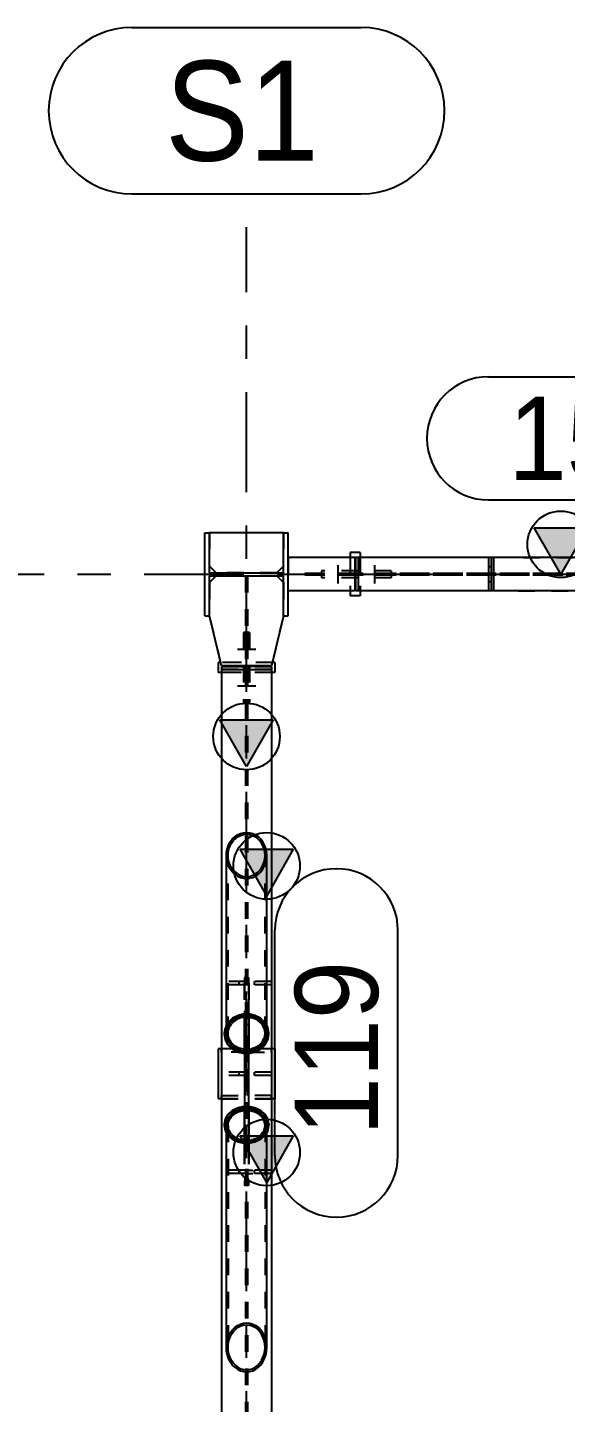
# Model space of a CAD drawing. Header units: millimetres. Extents: x 0 to 594, y 0 to 420.
# Drawn here: x 519.82 to 535.99, y 91.15 to 132.45 of the extents above; entities that cross this region are included whole.
import ezdxf

# ---------------------------------------------------------------- set-up
doc = ezdxf.new("R2010")
doc.units = ezdxf.units.MM
doc.header["$MEASUREMENT"] = 0
for name, pattern in [('XKITLINE00', [0]), ('XKITLINE02', [4, 2, -2]), ('XKITLINE03', [6, 3, -1, 1, -1]), ('XKITLINE04', [3, 0.5, -0.5, 0.5, -0.5, 0.5, -0.5])]:
    doc.linetypes.add(name, pattern=pattern)
for name, color, linetype in [('grid', 7, 'Continuous'), ('mark', 7, 'Continuous'), ('part1', 7, 'Continuous')]:
    doc.layers.add(name, color=color, linetype=linetype)
doc.styles.add('STYLE_1', font='arial.ttf', dxfattribs={"height": 0.2})

# ---------------------------------------------------------------- blocks, each defined once
blk = doc.blocks.new('*D3907')
at = {"layer": 'mark', "color": 1, "linetype": 'XKITLINE00'}
for p, q in [((1700.109, 1661.11), (1706.872, 1661.11)), ((1700.109, 1657.41), (1706.872, 1657.41)), ((1704.339, 1654.677), (1706.872, 1657.41)), ((1706.872, 1657.41), (1706.872, 1657.41))]:
    blk.add_line(p, q, dxfattribs=at)
for centre, start, end in [((1700.109, 1659.26), 90, -90), ((1706.872, 1659.26), -90, 90)]:
    blk.add_arc(centre, 1.85, start, end, dxfattribs=at)
at = {"layer": 'mark', "color": 1, "style": 'STYLE_1', "width": 0.9}
blk.add_text('155', height=2.5, dxfattribs=at).set_placement((1700.709, 1658.01))
blk = doc.blocks.new('*D3909')
at = {"layer": 'part1', "color": 2, "linetype": 'XKITLINE04'}
for p, q in [((1700.266, 1655.677), (1697.162, 1655.677)), ((1700.106, 1655.677), (1700.106, 1654.677)), ((1700.266, 1655.205), (1700.266, 1655.677)), ((1704.106, 1655.677), (1701.002, 1655.677)), ((1701.162, 1655.677), (1703.946, 1655.677)), ((1703.946, 1655.205), (1703.946, 1655.677)), ((1704.106, 1655.677), (1704.106, 1654.677)), ((1703.946, 1655.205), (1697.322, 1655.205)), ((1703.946, 1655.15), (1697.322, 1655.15)), ((1700.266, 1654.677), (1700.266, 1655.15)), ((1703.946, 1654.677), (1703.946, 1655.15)), ((1700.266, 1654.677), (1697.162, 1654.677)), ((1701.002, 1654.677), (1703.946, 1654.677)), ((1704.106, 1654.677), (1701.162, 1654.677))]:
    blk.add_line(p, q, dxfattribs=at)
blk = doc.blocks.new('*D3910')
at = {"layer": 'part1', "color": 0, "linetype": 'XKITLINE00'}
for p, q in [((1691.929, 1655.132), (1691.729, 1654.932)), ((1693.949, 1654.932), (1693.749, 1655.132)), ((1692.089, 1652.427), (1691.729, 1653.927)), ((1693.949, 1653.927), (1693.589, 1652.427)), ((1693.589, 1652.427), (1692.089, 1652.427))]:
    blk.add_line(p, q, dxfattribs=at)
at = {"layer": 'part1', "color": 2, "linetype": 'XKITLINE04'}
for p, q in [((1693.749, 1655.132), (1691.929, 1655.132)), ((1691.729, 1654.932), (1691.729, 1653.927)), ((1693.949, 1654.932), (1693.949, 1653.927))]:
    blk.add_line(p, q, dxfattribs=at)
blk = doc.blocks.new('*D3911')
at = {"layer": 'part1', "color": 2, "linetype": 'XKITLINE04'}
for p, q in [((1691.989, 1652.527), (1691.989, 1652.227)), ((1693.689, 1652.527), (1691.989, 1652.527)), ((1693.689, 1652.227), (1691.989, 1652.227)), ((1693.689, 1652.527), (1693.689, 1652.227))]:
    blk.add_line(p, q, dxfattribs=at)
blk = doc.blocks.new('*D3912')
at = {"layer": 'part1', "color": 0, "linetype": 'XKITLINE00'}
for p, q in [((1692.065, 1652.527), (1691.989, 1652.527)), ((1691.989, 1652.527), (1691.989, 1652.227)), ((1692.089, 1652.227), (1691.989, 1652.227)), ((1693.689, 1652.227), (1693.589, 1652.227)), ((1693.689, 1652.527), (1693.613, 1652.527)), ((1693.689, 1652.527), (1693.689, 1652.227))]:
    blk.add_line(p, q, dxfattribs=at)
at = {"layer": 'part1', "color": 2, "linetype": 'XKITLINE04'}
for p, q in [((1693.613, 1652.527), (1692.065, 1652.527)), ((1693.589, 1652.227), (1692.089, 1652.227))]:
    blk.add_line(p, q, dxfattribs=at)
blk = doc.blocks.new('*D3913')
at = {"layer": 'part1', "color": 2, "linetype": 'XKITLINE04'}
for p, q in [((1692.806, 1653.427), (1692.746, 1653.427)), ((1692.746, 1653.427), (1692.746, 1651.327)), ((1692.806, 1653.427), (1692.806, 1651.327)), ((1692.806, 1651.327), (1692.746, 1651.327))]:
    blk.add_line(p, q, dxfattribs=at)
blk = doc.blocks.new('*D3914')
at = {"layer": 'part1', "color": 2, "linetype": 'XKITLINE04'}
for p, q in [((1692.931, 1653.427), (1692.871, 1653.427)), ((1692.871, 1653.427), (1692.871, 1651.327)), ((1692.931, 1653.427), (1692.931, 1651.327)), ((1692.931, 1651.327), (1692.871, 1651.327))]:
    blk.add_line(p, q, dxfattribs=at)
blk = doc.blocks.new('*D3920')
at = {"layer": 'grid', "color": 4, "linetype": 'XKITLINE00'}
for p, q in [((1689.392, 1671.598), (1696.286, 1671.598)), ((1689.392, 1666.598), (1696.286, 1666.598))]:
    blk.add_line(p, q, dxfattribs=at)
at = {"layer": 'grid', "color": 4, "linetype": 'XKITLINE03'}
blk.add_line((1692.839, 1609.645), (1692.839, 1665.598), dxfattribs=at)
at = {"layer": 'grid', "color": 4, "linetype": 'XKITLINE00'}
for centre, start, end in [((1689.392, 1669.098), 90, -90), ((1696.286, 1669.098), -90, 90)]:
    blk.add_arc(centre, 2.5, start, end, dxfattribs=at)
at = {"layer": 'grid', "color": 4, "style": 'STYLE_1', "width": 0.9}
blk.add_text('S1', height=3, dxfattribs=at).set_placement((1690.392, 1667.598))
blk = doc.blocks.new('*D3922')
at = {"layer": 'grid', "color": 4, "linetype": 'XKITLINE03'}
blk.add_line((1677.76, 1655.177), (1723.218, 1655.177), dxfattribs=at)
blk = doc.blocks.new('*D3926')
at = {"layer": 'part1', "color": 2, "linetype": 'XKITLINE04'}
for p, q in [((1692.089, 1640.827), (1692.089, 1640.927)), ((1693.589, 1640.927), (1692.089, 1640.927)), ((1692.874, 1640.827), (1692.089, 1640.827)), ((1692.804, 1639.527), (1692.804, 1640.827)), ((1692.874, 1640.827), (1693.589, 1640.827)), ((1692.874, 1639.527), (1692.874, 1640.827)), ((1693.589, 1640.827), (1693.589, 1640.927)), ((1692.089, 1639.427), (1692.089, 1639.527)), ((1692.089, 1639.527), (1692.804, 1639.527)), ((1692.089, 1639.427), (1693.589, 1639.427)), ((1693.589, 1639.527), (1692.804, 1639.527)), ((1693.589, 1639.427), (1693.589, 1639.527))]:
    blk.add_line(p, q, dxfattribs=at)
blk = doc.blocks.new('*D3928')
at = {"layer": 'part1', "color": 0, "linetype": 'XKITLINE00'}
for p, q in [((1691.589, 1653.927), (1691.589, 1656.427)), ((1691.589, 1656.427), (1691.729, 1656.427)), ((1691.729, 1655.222), (1691.729, 1656.427)), ((1693.949, 1656.427), (1694.089, 1656.427)), ((1693.949, 1655.222), (1693.949, 1656.427)), ((1694.089, 1653.927), (1694.089, 1656.427)), ((1691.729, 1655.222), (1693.949, 1655.222)), ((1691.729, 1655.132), (1693.949, 1655.132)), ((1691.729, 1653.927), (1691.729, 1655.132)), ((1693.949, 1653.927), (1693.949, 1655.132)), ((1691.589, 1653.927), (1691.729, 1653.927)), ((1693.949, 1653.927), (1694.089, 1653.927))]:
    blk.add_line(p, q, dxfattribs=at)
blk = doc.blocks.new('*D3931')
at = {"layer": 'part1', "color": 0, "linetype": 'XKITLINE00'}
for p, q in [((1692.349, 1647.14), (1692.411, 1647.222)), ((1692.39, 1647.106), (1692.446, 1647.182)), ((1692.411, 1647.222), (1692.483, 1647.293)), ((1692.446, 1647.182), (1692.512, 1647.246)), ((1692.483, 1647.293), (1692.564, 1647.349)), ((1692.512, 1647.246), (1692.587, 1647.298)), ((1692.564, 1647.349), (1692.652, 1647.391)), ((1692.587, 1647.298), (1692.667, 1647.337)), ((1692.652, 1647.391), (1692.744, 1647.416)), ((1692.667, 1647.337), (1692.752, 1647.36)), ((1692.744, 1647.416), (1692.839, 1647.425)), ((1692.752, 1647.36), (1692.839, 1647.368)), ((1692.839, 1647.425), (1692.933, 1647.416)), ((1692.839, 1647.368), (1692.925, 1647.36)), ((1692.925, 1647.36), (1693.01, 1647.337)), ((1692.933, 1647.416), (1693.026, 1647.391)), ((1693.01, 1647.337), (1693.091, 1647.298)), ((1693.026, 1647.391), (1693.113, 1647.349)), ((1693.091, 1647.298), (1693.165, 1647.246)), ((1693.113, 1647.349), (1693.194, 1647.293)), ((1693.165, 1647.246), (1693.231, 1647.182)), ((1693.194, 1647.293), (1693.266, 1647.222)), ((1693.288, 1647.106), (1693.231, 1647.182)), ((1693.328, 1647.14), (1693.266, 1647.222)), ((1692.234, 1646.733), (1692.241, 1646.841)), ((1692.241, 1646.841), (1692.263, 1646.947)), ((1692.263, 1646.947), (1692.299, 1647.047)), ((1692.284, 1646.733), (1692.29, 1646.832)), ((1692.29, 1646.832), (1692.311, 1646.929)), ((1692.299, 1647.047), (1692.349, 1647.14)), ((1692.311, 1646.929), (1692.344, 1647.021)), ((1692.344, 1647.021), (1692.39, 1647.106)), ((1693.444, 1645.52), (1692.644, 1646.92)), ((1692.644, 1646.92), (1694.244, 1646.92)), ((1693.333, 1647.021), (1693.288, 1647.106)), ((1693.378, 1647.047), (1693.328, 1647.14)), ((1693.366, 1646.929), (1693.333, 1647.021)), ((1693.387, 1646.832), (1693.366, 1646.929)), ((1693.414, 1646.947), (1693.378, 1647.047)), ((1693.394, 1646.733), (1693.387, 1646.832)), ((1693.436, 1646.841), (1693.414, 1646.947)), ((1693.444, 1646.733), (1693.436, 1646.841)), ((1694.244, 1646.92), (1693.444, 1645.52)), ((1692.234, 1641.394), (1692.234, 1646.733)), ((1692.241, 1646.625), (1692.234, 1646.733)), ((1692.263, 1646.519), (1692.241, 1646.625)), ((1692.299, 1646.419), (1692.263, 1646.519)), ((1692.29, 1646.633), (1692.284, 1646.733)), ((1692.311, 1646.537), (1692.29, 1646.633)), ((1692.349, 1646.326), (1692.299, 1646.419)), ((1692.344, 1646.445), (1692.311, 1646.537)), ((1692.39, 1646.36), (1692.344, 1646.445)), ((1692.446, 1646.284), (1692.39, 1646.36)), ((1693.231, 1646.284), (1693.288, 1646.36)), ((1693.288, 1646.36), (1693.333, 1646.445)), ((1693.328, 1646.326), (1693.378, 1646.419)), ((1693.333, 1646.445), (1693.366, 1646.537)), ((1693.366, 1646.537), (1693.387, 1646.633)), ((1693.378, 1646.419), (1693.414, 1646.519)), ((1693.387, 1646.633), (1693.394, 1646.733)), ((1693.414, 1646.519), (1693.436, 1646.625)), ((1693.436, 1646.625), (1693.444, 1646.733)), ((1693.444, 1641.394), (1693.444, 1646.733)), ((1692.411, 1646.243), (1692.349, 1646.326)), ((1692.411, 1646.243), (1692.483, 1646.173)), ((1692.446, 1646.284), (1692.512, 1646.219)), ((1692.483, 1646.173), (1692.564, 1646.116)), ((1692.512, 1646.219), (1692.587, 1646.167)), ((1692.564, 1646.116), (1692.652, 1646.075)), ((1692.587, 1646.167), (1692.667, 1646.129)), ((1692.652, 1646.075), (1692.744, 1646.049)), ((1692.667, 1646.129), (1692.752, 1646.106)), ((1692.744, 1646.049), (1692.839, 1646.041)), ((1692.752, 1646.106), (1692.839, 1646.098)), ((1692.839, 1646.098), (1692.925, 1646.106)), ((1692.839, 1646.041), (1692.933, 1646.049)), ((1692.925, 1646.106), (1693.01, 1646.129)), ((1692.933, 1646.049), (1693.026, 1646.075)), ((1693.01, 1646.129), (1693.091, 1646.167)), ((1693.026, 1646.075), (1693.113, 1646.116)), ((1693.091, 1646.167), (1693.165, 1646.219)), ((1693.113, 1646.116), (1693.194, 1646.173)), ((1693.165, 1646.219), (1693.231, 1646.284)), ((1693.194, 1646.173), (1693.266, 1646.243)), ((1693.266, 1646.243), (1693.328, 1646.326)), ((1692.769, 1641.851), (1692.839, 1641.846)), ((1692.769, 1641.851), (1692.769, 1640.87)), ((1692.839, 1641.846), (1692.909, 1641.851)), ((1692.909, 1641.851), (1692.909, 1640.87)), ((1692.241, 1641.311), (1692.234, 1641.394)), ((1692.263, 1641.23), (1692.241, 1641.311)), ((1692.299, 1641.154), (1692.263, 1641.23)), ((1692.349, 1641.083), (1692.299, 1641.154)), ((1692.411, 1641.02), (1692.349, 1641.083)), ((1692.411, 1641.02), (1692.483, 1640.966)), ((1693.194, 1640.966), (1693.266, 1641.02)), ((1693.266, 1641.02), (1693.328, 1641.083)), ((1693.328, 1641.083), (1693.378, 1641.154)), ((1693.378, 1641.154), (1693.414, 1641.23)), ((1693.414, 1641.23), (1693.436, 1641.311)), ((1693.436, 1641.311), (1693.444, 1641.394)), ((1692.483, 1640.966), (1692.564, 1640.922)), ((1692.564, 1640.922), (1692.652, 1640.891)), ((1692.652, 1640.891), (1692.744, 1640.871)), ((1692.744, 1640.871), (1692.769, 1640.87)), ((1692.909, 1640.87), (1692.933, 1640.871)), ((1692.933, 1640.871), (1693.026, 1640.891)), ((1693.026, 1640.891), (1693.113, 1640.922)), ((1693.113, 1640.922), (1693.194, 1640.966))]:
    blk.add_line(p, q, dxfattribs=at)
at = {"layer": 'part1', "color": 2, "linetype": 'XKITLINE04'}
for p, q in [((1692.284, 1641.394), (1692.284, 1646.733)), ((1693.394, 1641.394), (1693.394, 1646.733)), ((1692.769, 1642.899), (1692.839, 1642.904)), ((1692.769, 1642.899), (1692.769, 1641.851)), ((1692.769, 1642.855), (1692.839, 1642.86)), ((1692.839, 1642.904), (1692.909, 1642.899)), ((1692.839, 1642.86), (1692.909, 1642.855)), ((1692.909, 1642.899), (1692.909, 1641.851)), ((1692.909, 1641.918), (1692.909, 1642.899)), ((1692.411, 1641.768), (1692.483, 1641.822)), ((1692.483, 1641.822), (1692.564, 1641.865)), ((1692.587, 1641.826), (1692.512, 1641.786)), ((1692.564, 1641.865), (1692.652, 1641.897)), ((1692.667, 1641.855), (1692.587, 1641.826)), ((1692.652, 1641.897), (1692.744, 1641.916)), ((1692.752, 1641.873), (1692.667, 1641.855)), ((1692.744, 1641.916), (1692.769, 1641.918)), ((1692.752, 1641.873), (1692.769, 1641.874)), ((1692.769, 1641.894), (1692.839, 1641.89)), ((1692.839, 1641.89), (1692.909, 1641.894)), ((1692.909, 1641.918), (1692.933, 1641.916)), ((1692.909, 1641.874), (1692.925, 1641.873)), ((1692.925, 1641.873), (1692.933, 1641.871)), ((1692.933, 1641.916), (1693.026, 1641.897)), ((1692.933, 1641.871), (1693.01, 1641.855)), ((1693.091, 1641.826), (1693.01, 1641.855)), ((1693.026, 1641.897), (1693.113, 1641.865)), ((1693.165, 1641.786), (1693.091, 1641.826)), ((1693.113, 1641.865), (1693.194, 1641.822)), ((1693.194, 1641.822), (1693.266, 1641.768)), ((1692.234, 1641.394), (1692.241, 1641.476)), ((1692.241, 1641.476), (1692.263, 1641.557)), ((1692.299, 1641.634), (1692.263, 1641.557)), ((1692.284, 1641.394), (1692.29, 1641.47)), ((1692.311, 1641.544), (1692.29, 1641.47)), ((1692.349, 1641.705), (1692.299, 1641.634)), ((1692.311, 1641.544), (1692.344, 1641.614)), ((1692.344, 1641.614), (1692.349, 1641.621)), ((1692.349, 1641.705), (1692.411, 1641.768)), ((1692.349, 1641.621), (1692.39, 1641.679)), ((1692.446, 1641.737), (1692.39, 1641.679)), ((1692.512, 1641.786), (1692.446, 1641.737)), ((1693.231, 1641.737), (1693.165, 1641.786)), ((1693.288, 1641.679), (1693.231, 1641.737)), ((1693.328, 1641.705), (1693.266, 1641.768)), ((1693.333, 1641.614), (1693.288, 1641.679)), ((1693.378, 1641.634), (1693.328, 1641.705)), ((1693.366, 1641.544), (1693.333, 1641.614)), ((1693.387, 1641.47), (1693.366, 1641.544)), ((1693.414, 1641.557), (1693.378, 1641.634)), ((1693.394, 1641.394), (1693.387, 1641.47)), ((1693.436, 1641.476), (1693.414, 1641.557)), ((1693.444, 1641.394), (1693.436, 1641.476)), ((1692.29, 1641.318), (1692.284, 1641.394)), ((1692.311, 1641.244), (1692.29, 1641.318)), ((1692.344, 1641.173), (1692.311, 1641.244)), ((1692.39, 1641.109), (1692.344, 1641.173)), ((1692.446, 1641.051), (1692.39, 1641.109)), ((1692.512, 1641.001), (1692.446, 1641.051)), ((1692.587, 1640.961), (1692.512, 1641.001)), ((1693.165, 1641.001), (1693.091, 1640.961)), ((1693.231, 1641.051), (1693.165, 1641.001)), ((1693.288, 1641.109), (1693.231, 1641.051)), ((1693.333, 1641.173), (1693.288, 1641.109)), ((1693.333, 1641.173), (1693.366, 1641.244)), ((1693.387, 1641.318), (1693.366, 1641.244)), ((1693.387, 1641.318), (1693.394, 1641.394)), ((1692.667, 1640.932), (1692.587, 1640.961)), ((1692.752, 1640.915), (1692.667, 1640.932)), ((1692.752, 1640.915), (1692.769, 1640.913)), ((1692.909, 1640.913), (1692.925, 1640.915)), ((1692.925, 1640.915), (1692.933, 1640.916)), ((1692.933, 1640.916), (1693.01, 1640.932)), ((1693.091, 1640.961), (1693.01, 1640.932))]:
    blk.add_line(p, q, dxfattribs=at)
at = {"layer": 'part1', "color": 0, "linetype": 'XKITLINE00'}
blk.add_circle((1693.444, 1646.42), 1, dxfattribs=at)
at = {"layer": 'part1', "color": 0}
blk.add_solid([(1692.644, 1646.92), (1694.244, 1646.92), (1692.644, 1646.92), (1693.444, 1645.52)], dxfattribs=at)
blk = doc.blocks.new('*D3932')
at = {"layer": 'part1', "color": 0, "linetype": 'XKITLINE00'}
for p, q in [((1692.349, 1638.918), (1692.411, 1638.977)), ((1692.411, 1638.977), (1692.483, 1639.028)), ((1692.483, 1639.028), (1692.564, 1639.069)), ((1692.564, 1639.069), (1692.652, 1639.098)), ((1692.652, 1639.098), (1692.744, 1639.117)), ((1692.744, 1639.117), (1692.769, 1639.118)), ((1692.769, 1639.118), (1692.769, 1637.964)), ((1692.909, 1639.118), (1692.909, 1637.964)), ((1692.909, 1639.118), (1692.933, 1639.117)), ((1692.933, 1639.117), (1693.026, 1639.098)), ((1693.026, 1639.098), (1693.113, 1639.069)), ((1693.113, 1639.069), (1693.194, 1639.028)), ((1693.194, 1639.028), (1693.266, 1638.977)), ((1693.266, 1638.977), (1693.328, 1638.918)), ((1692.234, 1638.626), (1692.241, 1638.704)), ((1692.234, 1631.961), (1692.234, 1638.626)), ((1692.241, 1638.704), (1692.263, 1638.78)), ((1692.263, 1638.78), (1692.299, 1638.852)), ((1692.299, 1638.852), (1692.349, 1638.918)), ((1693.378, 1638.852), (1693.328, 1638.918)), ((1693.414, 1638.78), (1693.378, 1638.852)), ((1693.436, 1638.704), (1693.414, 1638.78)), ((1693.444, 1638.626), (1693.436, 1638.704)), ((1693.444, 1631.961), (1693.444, 1638.626)), ((1693.444, 1636.912), (1692.644, 1638.312)), ((1692.644, 1638.312), (1694.244, 1638.312)), ((1694.244, 1638.312), (1693.444, 1636.912)), ((1692.769, 1637.964), (1692.839, 1637.968)), ((1692.839, 1637.968), (1692.909, 1637.964)), ((1692.299, 1632.296), (1692.349, 1632.394)), ((1692.344, 1632.268), (1692.39, 1632.358)), ((1692.349, 1632.394), (1692.411, 1632.482)), ((1692.39, 1632.358), (1692.446, 1632.439)), ((1692.411, 1632.482), (1692.483, 1632.557)), ((1692.446, 1632.439), (1692.512, 1632.508)), ((1692.483, 1632.557), (1692.564, 1632.618)), ((1692.512, 1632.508), (1692.587, 1632.563)), ((1692.564, 1632.618), (1692.652, 1632.662)), ((1692.587, 1632.563), (1692.667, 1632.604)), ((1692.652, 1632.662), (1692.744, 1632.689)), ((1692.667, 1632.604), (1692.752, 1632.629)), ((1692.744, 1632.689), (1692.839, 1632.698)), ((1692.752, 1632.629), (1692.839, 1632.637)), ((1692.839, 1632.698), (1692.933, 1632.689)), ((1692.839, 1632.637), (1692.925, 1632.629)), ((1692.925, 1632.629), (1693.01, 1632.604)), ((1692.933, 1632.689), (1693.026, 1632.662)), ((1693.01, 1632.604), (1693.091, 1632.563)), ((1693.026, 1632.662), (1693.113, 1632.618)), ((1693.091, 1632.563), (1693.165, 1632.508)), ((1693.113, 1632.618), (1693.194, 1632.557)), ((1693.231, 1632.439), (1693.165, 1632.508)), ((1693.266, 1632.482), (1693.194, 1632.557)), ((1693.288, 1632.358), (1693.231, 1632.439)), ((1693.328, 1632.394), (1693.266, 1632.482)), ((1693.333, 1632.268), (1693.288, 1632.358)), ((1693.378, 1632.296), (1693.328, 1632.394)), ((1692.234, 1631.961), (1692.241, 1632.076)), ((1692.241, 1631.846), (1692.234, 1631.961)), ((1692.241, 1632.076), (1692.263, 1632.189)), ((1692.263, 1632.189), (1692.299, 1632.296)), ((1692.284, 1631.961), (1692.29, 1632.067)), ((1692.29, 1631.855), (1692.284, 1631.961)), ((1692.29, 1632.067), (1692.311, 1632.17)), ((1692.311, 1632.17), (1692.344, 1632.268)), ((1693.366, 1632.17), (1693.333, 1632.268)), ((1693.387, 1632.067), (1693.366, 1632.17)), ((1693.414, 1632.189), (1693.378, 1632.296)), ((1693.394, 1631.961), (1693.387, 1632.067)), ((1693.387, 1631.855), (1693.394, 1631.961)), ((1693.436, 1632.076), (1693.414, 1632.189)), ((1693.444, 1631.961), (1693.436, 1632.076)), ((1693.436, 1631.846), (1693.444, 1631.961)), ((1692.263, 1631.733), (1692.241, 1631.846)), ((1692.299, 1631.626), (1692.263, 1631.733)), ((1692.311, 1631.752), (1692.29, 1631.855)), ((1692.349, 1631.528), (1692.299, 1631.626)), ((1692.344, 1631.654), (1692.311, 1631.752)), ((1692.39, 1631.563), (1692.344, 1631.654)), ((1692.411, 1631.44), (1692.349, 1631.528)), ((1692.446, 1631.483), (1692.39, 1631.563)), ((1693.231, 1631.483), (1693.288, 1631.563)), ((1693.266, 1631.44), (1693.328, 1631.528)), ((1693.288, 1631.563), (1693.333, 1631.654)), ((1693.328, 1631.528), (1693.378, 1631.626)), ((1693.333, 1631.654), (1693.366, 1631.752)), ((1693.366, 1631.752), (1693.387, 1631.855)), ((1693.378, 1631.626), (1693.414, 1631.733)), ((1693.414, 1631.733), (1693.436, 1631.846)), ((1692.483, 1631.364), (1692.411, 1631.44)), ((1692.512, 1631.414), (1692.446, 1631.483)), ((1692.483, 1631.364), (1692.564, 1631.304)), ((1692.512, 1631.414), (1692.587, 1631.358)), ((1692.564, 1631.304), (1692.652, 1631.26)), ((1692.587, 1631.358), (1692.667, 1631.318)), ((1692.652, 1631.26), (1692.744, 1631.233)), ((1692.667, 1631.318), (1692.752, 1631.293)), ((1692.744, 1631.233), (1692.839, 1631.224)), ((1692.752, 1631.293), (1692.839, 1631.285)), ((1692.839, 1631.285), (1692.925, 1631.293)), ((1692.839, 1631.224), (1692.933, 1631.233)), ((1692.925, 1631.293), (1693.01, 1631.318)), ((1692.933, 1631.233), (1693.026, 1631.26)), ((1693.01, 1631.318), (1693.091, 1631.358)), ((1693.026, 1631.26), (1693.113, 1631.304)), ((1693.091, 1631.358), (1693.165, 1631.414)), ((1693.113, 1631.304), (1693.194, 1631.364)), ((1693.165, 1631.414), (1693.231, 1631.483)), ((1693.194, 1631.364), (1693.266, 1631.44))]:
    blk.add_line(p, q, dxfattribs=at)
at = {"layer": 'part1', "color": 2, "linetype": 'XKITLINE04'}
for p, q in [((1692.39, 1638.894), (1692.446, 1638.948)), ((1692.446, 1638.948), (1692.512, 1638.995)), ((1692.512, 1638.995), (1692.587, 1639.032)), ((1692.587, 1639.032), (1692.667, 1639.059)), ((1692.667, 1639.059), (1692.752, 1639.076)), ((1692.752, 1639.076), (1692.769, 1639.077)), ((1692.769, 1639.077), (1692.769, 1639.118)), ((1692.909, 1639.077), (1692.925, 1639.076)), ((1692.925, 1639.076), (1693.01, 1639.059)), ((1693.01, 1639.059), (1693.091, 1639.032)), ((1693.091, 1639.032), (1693.165, 1638.995)), ((1693.165, 1638.995), (1693.231, 1638.948)), ((1693.231, 1638.948), (1693.288, 1638.894)), ((1692.241, 1638.548), (1692.234, 1638.626)), ((1692.263, 1638.473), (1692.241, 1638.548)), ((1692.284, 1638.626), (1692.29, 1638.697)), ((1692.29, 1638.555), (1692.284, 1638.626)), ((1692.284, 1638.626), (1692.284, 1631.961)), ((1692.29, 1638.697), (1692.311, 1638.767)), ((1692.311, 1638.485), (1692.29, 1638.555)), ((1692.311, 1638.767), (1692.344, 1638.833)), ((1692.344, 1638.833), (1692.39, 1638.894)), ((1693.328, 1638.84), (1693.288, 1638.894)), ((1693.333, 1638.833), (1693.328, 1638.84)), ((1693.366, 1638.767), (1693.333, 1638.833)), ((1693.387, 1638.697), (1693.366, 1638.767)), ((1693.366, 1638.485), (1693.387, 1638.555)), ((1693.394, 1638.626), (1693.387, 1638.697)), ((1693.387, 1638.555), (1693.394, 1638.626)), ((1693.394, 1638.626), (1693.394, 1631.961)), ((1693.414, 1638.473), (1693.436, 1638.548)), ((1693.436, 1638.548), (1693.444, 1638.626)), ((1692.299, 1638.401), (1692.263, 1638.473)), ((1692.349, 1638.334), (1692.299, 1638.401)), ((1692.344, 1638.419), (1692.311, 1638.485)), ((1692.39, 1638.358), (1692.344, 1638.419)), ((1692.349, 1638.334), (1692.411, 1638.275)), ((1692.39, 1638.358), (1692.446, 1638.304)), ((1692.411, 1638.275), (1692.483, 1638.224)), ((1692.446, 1638.304), (1692.512, 1638.258)), ((1692.483, 1638.224), (1692.564, 1638.184)), ((1692.512, 1638.258), (1692.587, 1638.22)), ((1692.564, 1638.184), (1692.652, 1638.154)), ((1692.587, 1638.22), (1692.667, 1638.193)), ((1692.652, 1638.154), (1692.744, 1638.136)), ((1692.667, 1638.193), (1692.752, 1638.176)), ((1692.744, 1638.136), (1692.769, 1638.134)), ((1692.752, 1638.176), (1692.769, 1638.175)), ((1692.909, 1638.175), (1692.925, 1638.176)), ((1692.909, 1638.134), (1692.933, 1638.136)), ((1692.925, 1638.176), (1693.01, 1638.193)), ((1692.933, 1638.136), (1693.026, 1638.154)), ((1693.01, 1638.193), (1693.091, 1638.22)), ((1693.026, 1638.154), (1693.113, 1638.184)), ((1693.091, 1638.22), (1693.165, 1638.258)), ((1693.113, 1638.184), (1693.194, 1638.224)), ((1693.165, 1638.258), (1693.231, 1638.304)), ((1693.194, 1638.224), (1693.266, 1638.275)), ((1693.231, 1638.304), (1693.288, 1638.358)), ((1693.266, 1638.275), (1693.328, 1638.334)), ((1693.288, 1638.358), (1693.333, 1638.419)), ((1693.328, 1638.334), (1693.378, 1638.401)), ((1693.333, 1638.419), (1693.366, 1638.485)), ((1693.378, 1638.401), (1693.414, 1638.473)), ((1692.769, 1637.964), (1692.769, 1636.98)), ((1692.769, 1637.923), (1692.839, 1637.927)), ((1692.839, 1637.927), (1692.909, 1637.923)), ((1692.909, 1637.964), (1692.909, 1636.98)), ((1692.769, 1637.021), (1692.839, 1637.016)), ((1692.769, 1636.98), (1692.839, 1636.975)), ((1692.839, 1637.016), (1692.909, 1637.021)), ((1692.839, 1636.975), (1692.909, 1636.98))]:
    blk.add_line(p, q, dxfattribs=at)
at = {"layer": 'part1', "color": 0, "linetype": 'XKITLINE00'}
blk.add_circle((1693.444, 1637.812), 1, dxfattribs=at)
at = {"layer": 'part1', "color": 0}
blk.add_solid([(1692.644, 1638.312), (1694.244, 1638.312), (1692.644, 1638.312), (1693.444, 1636.912)], dxfattribs=at)
blk = doc.blocks.new('*D3934')
at = {"layer": 'part1', "color": 0, "linetype": 'XKITLINE00'}
for p, q in [((1692.089, 1652.407), (1692.806, 1652.407)), ((1692.089, 1652.407), (1692.089, 1625.997)), ((1692.089, 1652.317), (1693.589, 1652.317)), ((1693.589, 1652.407), (1692.806, 1652.407)), ((1693.589, 1652.407), (1693.589, 1626.087)), ((1692.839, 1649.407), (1692.039, 1650.807)), ((1692.039, 1650.807), (1693.639, 1650.807)), ((1693.639, 1650.807), (1692.839, 1649.407)), ((1693.589, 1626.087), (1692.089, 1626.087)), ((1692.806, 1625.997), (1692.089, 1625.997)), ((1693.589, 1625.997), (1692.806, 1625.997)), ((1693.589, 1626.087), (1693.589, 1625.997))]:
    blk.add_line(p, q, dxfattribs=at)
at = {"layer": 'part1', "color": 2, "linetype": 'XKITLINE04'}
for p, q in [((1692.089, 1652.407), (1693.589, 1652.407)), ((1693.589, 1652.317), (1692.089, 1652.317)), ((1692.806, 1652.327), (1692.806, 1626.077)), ((1692.806, 1652.327), (1692.871, 1652.327)), ((1692.806, 1652.327), (1692.871, 1652.327)), ((1692.806, 1652.307), (1692.871, 1652.307)), ((1692.806, 1652.307), (1692.871, 1652.307)), ((1692.871, 1652.327), (1692.871, 1626.077)), ((1693.589, 1652.317), (1693.589, 1625.997)), ((1692.806, 1652.007), (1692.871, 1652.007)), ((1692.806, 1652.007), (1692.871, 1652.007)), ((1692.871, 1626.397), (1692.806, 1626.397)), ((1692.089, 1626.087), (1692.806, 1626.087)), ((1692.871, 1626.097), (1692.806, 1626.097)), ((1692.871, 1626.077), (1692.806, 1626.077)), ((1693.589, 1625.997), (1692.871, 1625.997))]:
    blk.add_line(p, q, dxfattribs=at)
at = {"layer": 'part1', "color": 0, "linetype": 'XKITLINE00'}
blk.add_circle((1692.839, 1650.307), 1, dxfattribs=at)
at = {"layer": 'part1', "color": 0}
blk.add_solid([(1692.039, 1650.807), (1693.639, 1650.807), (1692.039, 1650.807), (1692.839, 1649.407)], dxfattribs=at)
blk = doc.blocks.new('*D3936')
at = {"layer": 'part1', "color": 0, "linetype": 'XKITLINE00'}
for p, q in [((1691.989, 1640.927), (1691.989, 1639.427)), ((1692.089, 1640.927), (1691.989, 1640.927)), ((1693.689, 1640.927), (1693.589, 1640.927)), ((1693.689, 1640.927), (1693.689, 1639.427)), ((1692.089, 1639.427), (1691.989, 1639.427)), ((1693.689, 1639.427), (1693.589, 1639.427))]:
    blk.add_line(p, q, dxfattribs=at)
at = {"layer": 'part1', "color": 2, "linetype": 'XKITLINE04'}
for p, q in [((1693.589, 1640.927), (1692.089, 1640.927)), ((1693.589, 1639.427), (1692.089, 1639.427))]:
    blk.add_line(p, q, dxfattribs=at)
blk = doc.blocks.new('*D3938')
at = {"layer": 'part1', "color": 0, "linetype": 'XKITLINE00'}
for p, q in [((1702.281, 1655.177), (1701.481, 1656.577)), ((1701.481, 1656.577), (1703.081, 1656.577)), ((1703.081, 1656.577), (1702.281, 1655.177)), ((1696.109, 1655.677), (1696.109, 1654.677)), ((1704.339, 1655.677), (1696.109, 1655.677)), ((1696.189, 1655.677), (1696.189, 1654.677)), ((1704.339, 1655.677), (1704.339, 1654.677)), ((1704.339, 1654.677), (1696.109, 1654.677))]:
    blk.add_line(p, q, dxfattribs=at)
at = {"layer": 'part1', "color": 2, "linetype": 'XKITLINE04'}
for p, q in [((1704.339, 1655.205), (1696.189, 1655.205)), ((1704.339, 1655.15), (1696.189, 1655.15)), ((1696.489, 1655.205), (1696.489, 1655.15))]:
    blk.add_line(p, q, dxfattribs=at)
at = {"layer": 'part1', "color": 0, "linetype": 'XKITLINE00'}
blk.add_circle((1702.281, 1656.077), 1, dxfattribs=at)
at = {"layer": 'part1', "color": 0}
blk.add_solid([(1701.481, 1656.577), (1703.081, 1656.577), (1701.481, 1656.577), (1702.281, 1655.177)], dxfattribs=at)
blk = doc.blocks.new('*D3962')
at = {"layer": 'part1', "color": 2, "linetype": 'XKITLINE04'}
for p, q in [((1692.779, 1643.069), (1692.779, 1638.144)), ((1692.899, 1643.069), (1692.779, 1643.069)), ((1692.899, 1643.069), (1692.899, 1638.144)), ((1692.779, 1637.964), (1692.779, 1636.823)), ((1692.899, 1637.964), (1692.899, 1636.823)), ((1692.899, 1636.823), (1692.779, 1636.823))]:
    blk.add_line(p, q, dxfattribs=at)
at = {"layer": 'part1', "color": 0, "linetype": 'XKITLINE00'}
for p, q in [((1692.779, 1641.85), (1692.779, 1637.964)), ((1692.899, 1641.85), (1692.899, 1637.964)), ((1692.779, 1641.661), (1692.899, 1641.661)), ((1692.779, 1638.144), (1692.899, 1638.144))]:
    blk.add_line(p, q, dxfattribs=at)
blk = doc.blocks.new('*D3963')
at = {"layer": 'part1', "color": 2, "linetype": 'XKITLINE04'}
for p, q in [((1692.419, 1641.845), (1692.287, 1641.718)), ((1692.419, 1641.816), (1692.287, 1641.689)), ((1692.588, 1641.932), (1692.419, 1641.845)), ((1692.588, 1641.903), (1692.419, 1641.816)), ((1692.779, 1641.973), (1692.588, 1641.932)), ((1692.779, 1641.943), (1692.588, 1641.903)), ((1692.588, 1641.903), (1692.588, 1641.932)), ((1692.779, 1641.973), (1692.779, 1640.786)), ((1692.174, 1641.365), (1692.202, 1641.534)), ((1692.287, 1641.689), (1692.202, 1641.534)), ((1692.287, 1641.718), (1692.234, 1641.62))]:
    blk.add_line(p, q, dxfattribs=at)
at = {"layer": 'part1', "color": 0, "linetype": 'XKITLINE00'}
for p, q in [((1692.174, 1641.394), (1692.202, 1641.563)), ((1692.234, 1641.62), (1692.202, 1641.563)), ((1692.174, 1641.365), (1692.174, 1641.394)), ((1692.202, 1641.224), (1692.174, 1641.394)), ((1692.202, 1641.195), (1692.174, 1641.365)), ((1692.287, 1641.069), (1692.202, 1641.224)), ((1692.287, 1641.04), (1692.202, 1641.195)), ((1692.287, 1641.069), (1692.419, 1640.943)), ((1692.287, 1641.04), (1692.419, 1640.914)), ((1692.419, 1640.943), (1692.588, 1640.855)), ((1692.419, 1640.914), (1692.588, 1640.826)), ((1692.588, 1640.826), (1692.588, 1640.855)), ((1692.588, 1640.855), (1692.779, 1640.815)), ((1692.588, 1640.826), (1692.779, 1640.786))]:
    blk.add_line(p, q, dxfattribs=at)
blk = doc.blocks.new('*D3964')
at = {"layer": 'part1', "color": 2, "linetype": 'XKITLINE04'}
for p, q in [((1693.089, 1641.932), (1692.899, 1641.973)), ((1692.899, 1641.973), (1692.899, 1640.786)), ((1693.089, 1641.903), (1692.899, 1641.943)), ((1693.258, 1641.845), (1693.089, 1641.932)), ((1693.089, 1641.903), (1693.089, 1641.932)), ((1693.258, 1641.816), (1693.089, 1641.903)), ((1693.39, 1641.718), (1693.258, 1641.845)), ((1693.39, 1641.689), (1693.258, 1641.816)), ((1693.444, 1641.62), (1693.39, 1641.718)), ((1693.475, 1641.534), (1693.39, 1641.689)), ((1693.504, 1641.365), (1693.475, 1641.534))]:
    blk.add_line(p, q, dxfattribs=at)
at = {"layer": 'part1', "color": 0, "linetype": 'XKITLINE00'}
for p, q in [((1693.475, 1641.563), (1693.444, 1641.62)), ((1693.504, 1641.394), (1693.475, 1641.563)), ((1693.258, 1640.943), (1693.39, 1641.069)), ((1693.258, 1640.914), (1693.39, 1641.04)), ((1693.39, 1641.069), (1693.475, 1641.224)), ((1693.39, 1641.04), (1693.475, 1641.195)), ((1693.475, 1641.224), (1693.504, 1641.394)), ((1693.475, 1641.195), (1693.504, 1641.365)), ((1693.504, 1641.365), (1693.504, 1641.394)), ((1692.899, 1640.815), (1693.089, 1640.855)), ((1692.899, 1640.786), (1693.089, 1640.826)), ((1693.089, 1640.855), (1693.258, 1640.943)), ((1693.089, 1640.826), (1693.258, 1640.914)), ((1693.089, 1640.826), (1693.089, 1640.855))]:
    blk.add_line(p, q, dxfattribs=at)
blk = doc.blocks.new('*D3965')
at = {"layer": 'part1', "color": 0, "linetype": 'XKITLINE00'}
for p, q in [((1692.202, 1638.82), (1692.287, 1638.965)), ((1692.202, 1638.785), (1692.287, 1638.931)), ((1692.287, 1638.965), (1692.419, 1639.084)), ((1692.287, 1638.931), (1692.419, 1639.05)), ((1692.419, 1639.084), (1692.588, 1639.166)), ((1692.419, 1639.05), (1692.588, 1639.132)), ((1692.588, 1639.166), (1692.779, 1639.204)), ((1692.588, 1639.132), (1692.779, 1639.17)), ((1692.588, 1639.132), (1692.588, 1639.166)), ((1692.174, 1638.66), (1692.202, 1638.82)), ((1692.174, 1638.626), (1692.202, 1638.785)), ((1692.174, 1638.626), (1692.174, 1638.66)), ((1692.202, 1638.467), (1692.174, 1638.626)), ((1692.234, 1638.413), (1692.202, 1638.467)), ((1692.779, 1638.083), (1692.769, 1638.085))]:
    blk.add_line(p, q, dxfattribs=at)
at = {"layer": 'part1', "color": 2, "linetype": 'XKITLINE04'}
for p, q in [((1692.779, 1639.204), (1692.779, 1638.083)), ((1692.202, 1638.501), (1692.174, 1638.66)), ((1692.287, 1638.356), (1692.202, 1638.501)), ((1692.287, 1638.322), (1692.234, 1638.413)), ((1692.419, 1638.237), (1692.287, 1638.356)), ((1692.419, 1638.203), (1692.287, 1638.322)), ((1692.588, 1638.155), (1692.419, 1638.237)), ((1692.588, 1638.121), (1692.419, 1638.203)), ((1692.779, 1638.117), (1692.588, 1638.155)), ((1692.588, 1638.121), (1692.588, 1638.155)), ((1692.769, 1638.085), (1692.588, 1638.121))]:
    blk.add_line(p, q, dxfattribs=at)
blk = doc.blocks.new('*D3966')
at = {"layer": 'part1', "color": 2, "linetype": 'XKITLINE04'}
for p, q in [((1692.899, 1639.204), (1692.899, 1638.083)), ((1693.504, 1638.66), (1693.475, 1638.501)), ((1693.089, 1638.155), (1692.899, 1638.117)), ((1693.089, 1638.121), (1692.909, 1638.085)), ((1693.089, 1638.155), (1693.258, 1638.237)), ((1693.258, 1638.203), (1693.089, 1638.121)), ((1693.089, 1638.121), (1693.089, 1638.155)), ((1693.258, 1638.237), (1693.39, 1638.356)), ((1693.39, 1638.322), (1693.258, 1638.203)), ((1693.475, 1638.501), (1693.39, 1638.356)), ((1693.444, 1638.413), (1693.39, 1638.322))]:
    blk.add_line(p, q, dxfattribs=at)
at = {"layer": 'part1', "color": 0, "linetype": 'XKITLINE00'}
for p, q in [((1692.899, 1639.204), (1693.089, 1639.166)), ((1692.899, 1639.17), (1693.089, 1639.132)), ((1693.089, 1639.132), (1693.089, 1639.166)), ((1693.089, 1639.166), (1693.258, 1639.084)), ((1693.089, 1639.132), (1693.258, 1639.05)), ((1693.258, 1639.084), (1693.39, 1638.965)), ((1693.258, 1639.05), (1693.39, 1638.931)), ((1693.475, 1638.82), (1693.39, 1638.965)), ((1693.475, 1638.785), (1693.39, 1638.931)), ((1693.504, 1638.66), (1693.475, 1638.82)), ((1693.504, 1638.626), (1693.475, 1638.785)), ((1693.475, 1638.467), (1693.504, 1638.626)), ((1693.504, 1638.626), (1693.504, 1638.66)), ((1693.475, 1638.467), (1693.444, 1638.413)), ((1692.909, 1638.085), (1692.899, 1638.083))]:
    blk.add_line(p, q, dxfattribs=at)
blk = doc.blocks.new('*D3967')
at = {"layer": 'part1', "color": 2, "linetype": 'XKITLINE04'}
for p, q in [((1692.806, 1642.945), (1692.089, 1642.945)), ((1692.089, 1642.945), (1692.089, 1642.845)), ((1692.806, 1642.845), (1692.089, 1642.845)), ((1692.606, 1642.945), (1692.606, 1642.845)), ((1692.806, 1642.945), (1692.806, 1642.845))]:
    blk.add_line(p, q, dxfattribs=at)
blk = doc.blocks.new('*D3968')
at = {"layer": 'part1', "color": 2, "linetype": 'XKITLINE04'}
for p, q in [((1693.589, 1642.945), (1692.871, 1642.945)), ((1692.871, 1642.945), (1692.871, 1642.845)), ((1693.589, 1642.845), (1692.871, 1642.845)), ((1693.071, 1642.945), (1693.071, 1642.845)), ((1693.589, 1642.945), (1693.589, 1642.845))]:
    blk.add_line(p, q, dxfattribs=at)
blk = doc.blocks.new('*D3969')
at = {"layer": 'mark', "color": 1, "linetype": 'XKITLINE00'}
for p, q in [((1693.689, 1637.722), (1693.689, 1644.485)), ((1697.389, 1637.722), (1697.389, 1644.485))]:
    blk.add_line(p, q, dxfattribs=at)
for centre, start, end in [((1695.539, 1644.485), 0, 180), ((1695.539, 1637.722), 180, 0)]:
    blk.add_arc(centre, 1.85, start, end, dxfattribs=at)
at = {"layer": 'mark', "color": 1, "style": 'STYLE_1', "width": 0.9}
blk.add_text('119', height=2.5, rotation=90.0002, dxfattribs=at).set_placement((1696.789, 1638.322))
blk = doc.blocks.new('*D3979')
at = {"layer": 'part1', "color": 2, "linetype": 'XKITLINE04'}
for p, q in [((1692.806, 1637.281), (1692.089, 1637.281)), ((1692.089, 1637.281), (1692.089, 1637.181)), ((1692.606, 1637.281), (1692.606, 1637.181)), ((1692.806, 1637.281), (1692.806, 1637.181)), ((1692.806, 1637.181), (1692.089, 1637.181))]:
    blk.add_line(p, q, dxfattribs=at)
blk = doc.blocks.new('*D3980')
at = {"layer": 'part1', "color": 2, "linetype": 'XKITLINE04'}
for p, q in [((1693.589, 1637.281), (1692.871, 1637.281)), ((1692.871, 1637.281), (1692.871, 1637.181)), ((1692.871, 1637.281), (1693.026, 1637.281)), ((1693.071, 1637.281), (1693.071, 1637.181)), ((1693.589, 1637.281), (1693.589, 1637.181)), ((1693.589, 1637.181), (1692.871, 1637.181)), ((1692.871, 1637.181), (1693.026, 1637.181))]:
    blk.add_line(p, q, dxfattribs=at)
blk = doc.blocks.new('*D3992')
at = {"layer": 'part1', "color": 2, "linetype": 'XKITLINE04'}
for p, q in [((1692.806, 1640.227), (1692.089, 1640.227)), ((1692.089, 1640.227), (1692.089, 1640.127)), ((1692.606, 1640.227), (1692.606, 1640.127)), ((1692.806, 1640.227), (1692.806, 1640.127)), ((1692.806, 1640.127), (1692.089, 1640.127))]:
    blk.add_line(p, q, dxfattribs=at)
blk = doc.blocks.new('*D3993')
at = {"layer": 'part1', "color": 2, "linetype": 'XKITLINE04'}
for p, q in [((1693.589, 1640.227), (1692.871, 1640.227)), ((1692.871, 1640.227), (1692.871, 1640.127)), ((1693.071, 1640.227), (1693.071, 1640.127)), ((1693.589, 1640.227), (1693.589, 1640.127)), ((1693.589, 1640.127), (1692.871, 1640.127))]:
    blk.add_line(p, q, dxfattribs=at)
blk = doc.blocks.new('*D3994')
at = {"layer": 'part1', "color": 2, "linetype": 'XKITLINE04'}
for p, q in [((1700.106, 1655.677), (1700.106, 1655.205)), ((1700.186, 1655.677), (1700.106, 1655.677)), ((1700.186, 1655.677), (1700.186, 1655.205)), ((1700.186, 1655.405), (1700.106, 1655.405)), ((1700.186, 1655.205), (1700.106, 1655.205))]:
    blk.add_line(p, q, dxfattribs=at)
blk = doc.blocks.new('*D3995')
at = {"layer": 'part1', "color": 2, "linetype": 'XKITLINE04'}
for p, q in [((1700.186, 1655.15), (1700.106, 1655.15)), ((1700.106, 1655.15), (1700.106, 1654.677)), ((1700.186, 1655.15), (1700.186, 1654.677)), ((1700.186, 1654.95), (1700.106, 1654.95)), ((1700.186, 1654.677), (1700.106, 1654.677))]:
    blk.add_line(p, q, dxfattribs=at)
blk = doc.blocks.new('*D3996')
at = {"layer": 'part1', "color": 0, "linetype": 'XKITLINE02'}
blk.add_line((1696.689, 1654.902), (1696.689, 1655.452), dxfattribs=at)
blk.add_line((1696.689, 1654.902), (1696.689, 1655.452), dxfattribs=at)
blk = doc.blocks.new('*D3997')
at = {"layer": 'part1', "color": 0, "linetype": 'XKITLINE02'}
blk.add_line((1695.589, 1654.902), (1695.589, 1655.452), dxfattribs=at)
blk.add_line((1695.589, 1654.902), (1695.589, 1655.452), dxfattribs=at)
blk = doc.blocks.new('*D3998')
at = {"layer": 'part1', "color": 2, "linetype": 'XKITLINE04'}
for p, q in [((1694.089, 1655.677), (1694.089, 1654.677)), ((1696.089, 1655.205), (1694.089, 1655.205)), ((1696.089, 1655.15), (1694.089, 1655.15)), ((1695.789, 1655.205), (1695.789, 1655.15)), ((1696.036, 1655.205), (1695.793, 1655.205))]:
    blk.add_line(p, q, dxfattribs=at)
at = {"layer": 'part1', "color": 0, "linetype": 'XKITLINE00'}
for p, q in [((1696.089, 1655.677), (1694.089, 1655.677)), ((1696.089, 1655.677), (1696.089, 1654.677)), ((1696.089, 1654.677), (1694.089, 1654.677))]:
    blk.add_line(p, q, dxfattribs=at)
blk = doc.blocks.new('*D3999')
at = {"layer": 'part1', "color": 2, "linetype": 'XKITLINE04'}
for p, q in [((1695.089, 1655.15), (1695.089, 1655.07)), ((1697.189, 1655.15), (1695.089, 1655.15)), ((1697.189, 1655.07), (1695.089, 1655.07)), ((1697.189, 1655.15), (1697.189, 1655.07))]:
    blk.add_line(p, q, dxfattribs=at)
blk = doc.blocks.new('*D4000')
at = {"layer": 'part1', "color": 2, "linetype": 'XKITLINE04'}
for p, q in [((1695.089, 1655.285), (1695.089, 1655.205)), ((1697.189, 1655.285), (1695.089, 1655.285)), ((1697.189, 1655.205), (1695.089, 1655.205)), ((1697.189, 1655.285), (1697.189, 1655.205))]:
    blk.add_line(p, q, dxfattribs=at)
blk = doc.blocks.new('*D4001')
at = {"layer": 'part1', "color": 0, "linetype": 'XKITLINE00'}
for p, q in [((1695.949, 1655.827), (1695.949, 1655.677)), ((1696.249, 1655.827), (1695.949, 1655.827)), ((1696.249, 1655.827), (1696.249, 1655.677)), ((1695.949, 1654.677), (1695.949, 1654.527)), ((1696.249, 1654.677), (1696.249, 1654.527)), ((1696.249, 1654.527), (1695.949, 1654.527))]:
    blk.add_line(p, q, dxfattribs=at)
at = {"layer": 'part1', "color": 2, "linetype": 'XKITLINE04'}
for p, q in [((1695.949, 1655.677), (1695.949, 1654.677)), ((1696.249, 1655.677), (1696.249, 1654.677))]:
    blk.add_line(p, q, dxfattribs=at)
blk = doc.blocks.new('*D4002')
at = {"layer": 'part1', "color": 2, "linetype": 'XKITLINE04'}
for p, q in [((1695.949, 1655.827), (1695.949, 1654.527)), ((1696.249, 1655.827), (1695.949, 1655.827)), ((1696.249, 1655.827), (1696.249, 1654.527)), ((1696.249, 1654.527), (1695.949, 1654.527))]:
    blk.add_line(p, q, dxfattribs=at)
blk = doc.blocks.new('*D4003')
at = {"layer": 'part1', "color": 2, "linetype": 'XKITLINE04'}
for p, q in [((1691.729, 1656.427), (1691.729, 1655.422)), ((1693.949, 1656.427), (1691.729, 1656.427)), ((1693.949, 1656.427), (1693.949, 1655.422)), ((1691.929, 1655.222), (1691.729, 1655.422)), ((1693.749, 1655.222), (1691.929, 1655.222)), ((1693.949, 1655.422), (1693.749, 1655.222))]:
    blk.add_line(p, q, dxfattribs=at)
blk = doc.blocks.new('*D4004')
at = {"layer": 'part1', "color": 2, "linetype": 'XKITLINE04'}
for p, q in [((1691.729, 1656.427), (1691.729, 1655.422)), ((1693.949, 1656.427), (1693.949, 1655.422)), ((1693.749, 1655.222), (1691.929, 1655.222))]:
    blk.add_line(p, q, dxfattribs=at)
at = {"layer": 'part1', "color": 0, "linetype": 'XKITLINE00'}
for p, q in [((1693.949, 1656.427), (1691.729, 1656.427)), ((1691.929, 1655.222), (1691.729, 1655.422)), ((1693.949, 1655.422), (1693.749, 1655.222))]:
    blk.add_line(p, q, dxfattribs=at)
blk = doc.blocks.new('*D4005')
at = {"layer": 'part1', "color": 0, "linetype": 'XKITLINE02'}
blk.add_line((1692.564, 1652.927), (1693.114, 1652.927), dxfattribs=at)
blk.add_line((1692.564, 1652.927), (1693.114, 1652.927), dxfattribs=at)
blk.add_line((1692.564, 1652.927), (1693.114, 1652.927), dxfattribs=at)
blk = doc.blocks.new('*D4006')
at = {"layer": 'part1', "color": 0, "linetype": 'XKITLINE02'}
blk.add_line((1692.564, 1651.827), (1693.114, 1651.827), dxfattribs=at)
blk.add_line((1692.564, 1651.827), (1693.114, 1651.827), dxfattribs=at)
blk.add_line((1692.564, 1651.827), (1693.114, 1651.827), dxfattribs=at)
blk = doc.blocks.new('*D4007')
at = {"layer": 'part1', "color": 2, "linetype": 'XKITLINE04'}
for p, q in [((1692.809, 1655.132), (1692.869, 1655.132)), ((1692.809, 1655.132), (1692.809, 1652.427)), ((1692.809, 1655.132), (1692.869, 1655.132)), ((1692.869, 1655.132), (1692.869, 1652.427)), ((1692.809, 1654.932), (1692.869, 1654.932)), ((1692.809, 1654.932), (1692.869, 1654.932)), ((1692.809, 1652.727), (1692.869, 1652.727)), ((1692.809, 1652.727), (1692.869, 1652.727)), ((1692.809, 1652.427), (1692.869, 1652.427)), ((1692.809, 1652.427), (1692.869, 1652.427))]:
    blk.add_line(p, q, dxfattribs=at)
blk = doc.blocks.new('*D4008')
at = {"layer": 'part1', "color": 2, "linetype": 'XKITLINE04'}
for p, q in [((1691.929, 1655.132), (1691.729, 1654.932)), ((1693.749, 1655.132), (1691.929, 1655.132)), ((1693.949, 1654.932), (1693.749, 1655.132)), ((1691.729, 1654.932), (1691.729, 1653.927)), ((1693.949, 1654.932), (1693.949, 1653.927)), ((1692.089, 1652.427), (1691.729, 1653.927)), ((1693.949, 1653.927), (1693.589, 1652.427)), ((1693.589, 1652.427), (1692.089, 1652.427))]:
    blk.add_line(p, q, dxfattribs=at)

msp = doc.modelspace()

# ---------------------------------------------------------------- block references
at = {"layer": 'grid'}
for name in ['*D3920', '*D3922']:
    msp.add_blockref(name, (-1166.435, -1539.151), dxfattribs=at)
at = {"layer": 'mark'}
for name in ['*D3907', '*D3969']:
    msp.add_blockref(name, (-1166.435, -1539.151), dxfattribs=at)
at = {"layer": 'part1'}
for name in ['*D3938', '*D3928', '*D4003', '*D4004', '*D3998', '*D4001', '*D4002', '*D3909', '*D3994', '*D4000', '*D3997', '*D3996', '*D3910', '*D4008', '*D4007', '*D3999', '*D3995', '*D3913', '*D3914', '*D4005', '*D3934', '*D3911', '*D3912', '*D4006', '*D3931', '*D3967', '*D3962', '*D3968', '*D3963', '*D3964', '*D3936', '*D3926', '*D3992', '*D3993', '*D3965', '*D3932', '*D3966', '*D3979', '*D3980']:
    msp.add_blockref(name, (-1166.435, -1539.151), dxfattribs=at)

doc.saveas('drawing.dxf')
